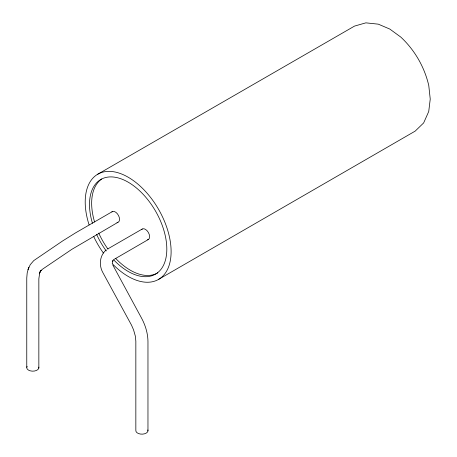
<?xml version="1.0" encoding="UTF-8"?>
<svg xmlns="http://www.w3.org/2000/svg" width="457" height="457" viewBox="0 0 457 457"><rect width="100%" height="100%" fill="white"/><g stroke="black" fill="none" stroke-linecap="round" stroke-linejoin="round"><path stroke-width="0.69" d="M28.374 268.699L27.203 272.846L26.763 277.953L26.763 367.285M39.736 272.698L38.845 278.821L38.845 368.039M28.5 268.368L30.265 264.666L33.767 260.593L62.735 240.879L75.628 232.83L112.599 211.46M27.974 269.779L28.911 267.254M39.708 272.772L41.216 270.173L40.41 271.144L42.45 269.236L71.949 249.265L117.946 222.313M113.25 260.084L112.633 261.398L112.81 260.73L112.513 263.295M106.264 249.956C99.62 255.229 98.786 265.351 102.796 272.469L131.559 325.235L133.581 329.908L135.346 336.158L135.843 341.213L135.843 430.431A6.072 3.507 0 0 0 142.321 434.15A6.072 3.507 0 0 0 147.857 429.951M97.787 174.203L354.523 26.095L365.863 22.85L378.299 24.158L389.798 29.059L400.789 37.08C414.688 50.024 424.519 67.059 428.78 85.568L430.237 99.095L428.729 111.508L423.645 122.927L415.167 131.125L158.533 279.41M107.738 248.939L142.241 229.02M148.439 239.468L113.547 259.69A54.669 31.562 60 0 0 166.502 254.623A54.669 31.562 60 0 0 123.059 179.612A54.669 31.562 60 0 0 92.44 223.245M112.833 265.077L141.442 317.929C145.372 325.156 147.868 333.267 147.965 341.533L147.965 430.865M89.092 224.861A60.741 35.069 60 0 1 121.368 173.911A60.741 35.069 60 0 1 170.849 256.943A60.741 35.069 60 0 1 112.199 263.638M103.396 253.035A60.741 35.069 60 0 1 93.639 236.389M111.822 211.945A6.072 3.507 60 0 1 118.631 215.738A6.072 3.507 60 0 1 116.986 222.422M141.579 229.682A6.072 3.507 60 0 1 148.314 232.385A6.072 3.507 60 0 1 147.56 239.771M38.805 367.12A6.072 3.507 0 0 1 32.156 371.147A6.072 3.507 0 0 1 27.14 366.4M157.756 272.846A54.669 31.562 60 0 1 115.695 258.456M107.989 249.128A54.669 31.562 60 0 1 98.723 233.076M94.588 222.005A54.669 31.562 60 0 1 101.705 179.024M106.258 250.944A54.669 31.562 60 0 1 96.576 234.315M40.125 271.664L39.336 273.777L40.125 271.664"/></g></svg>
